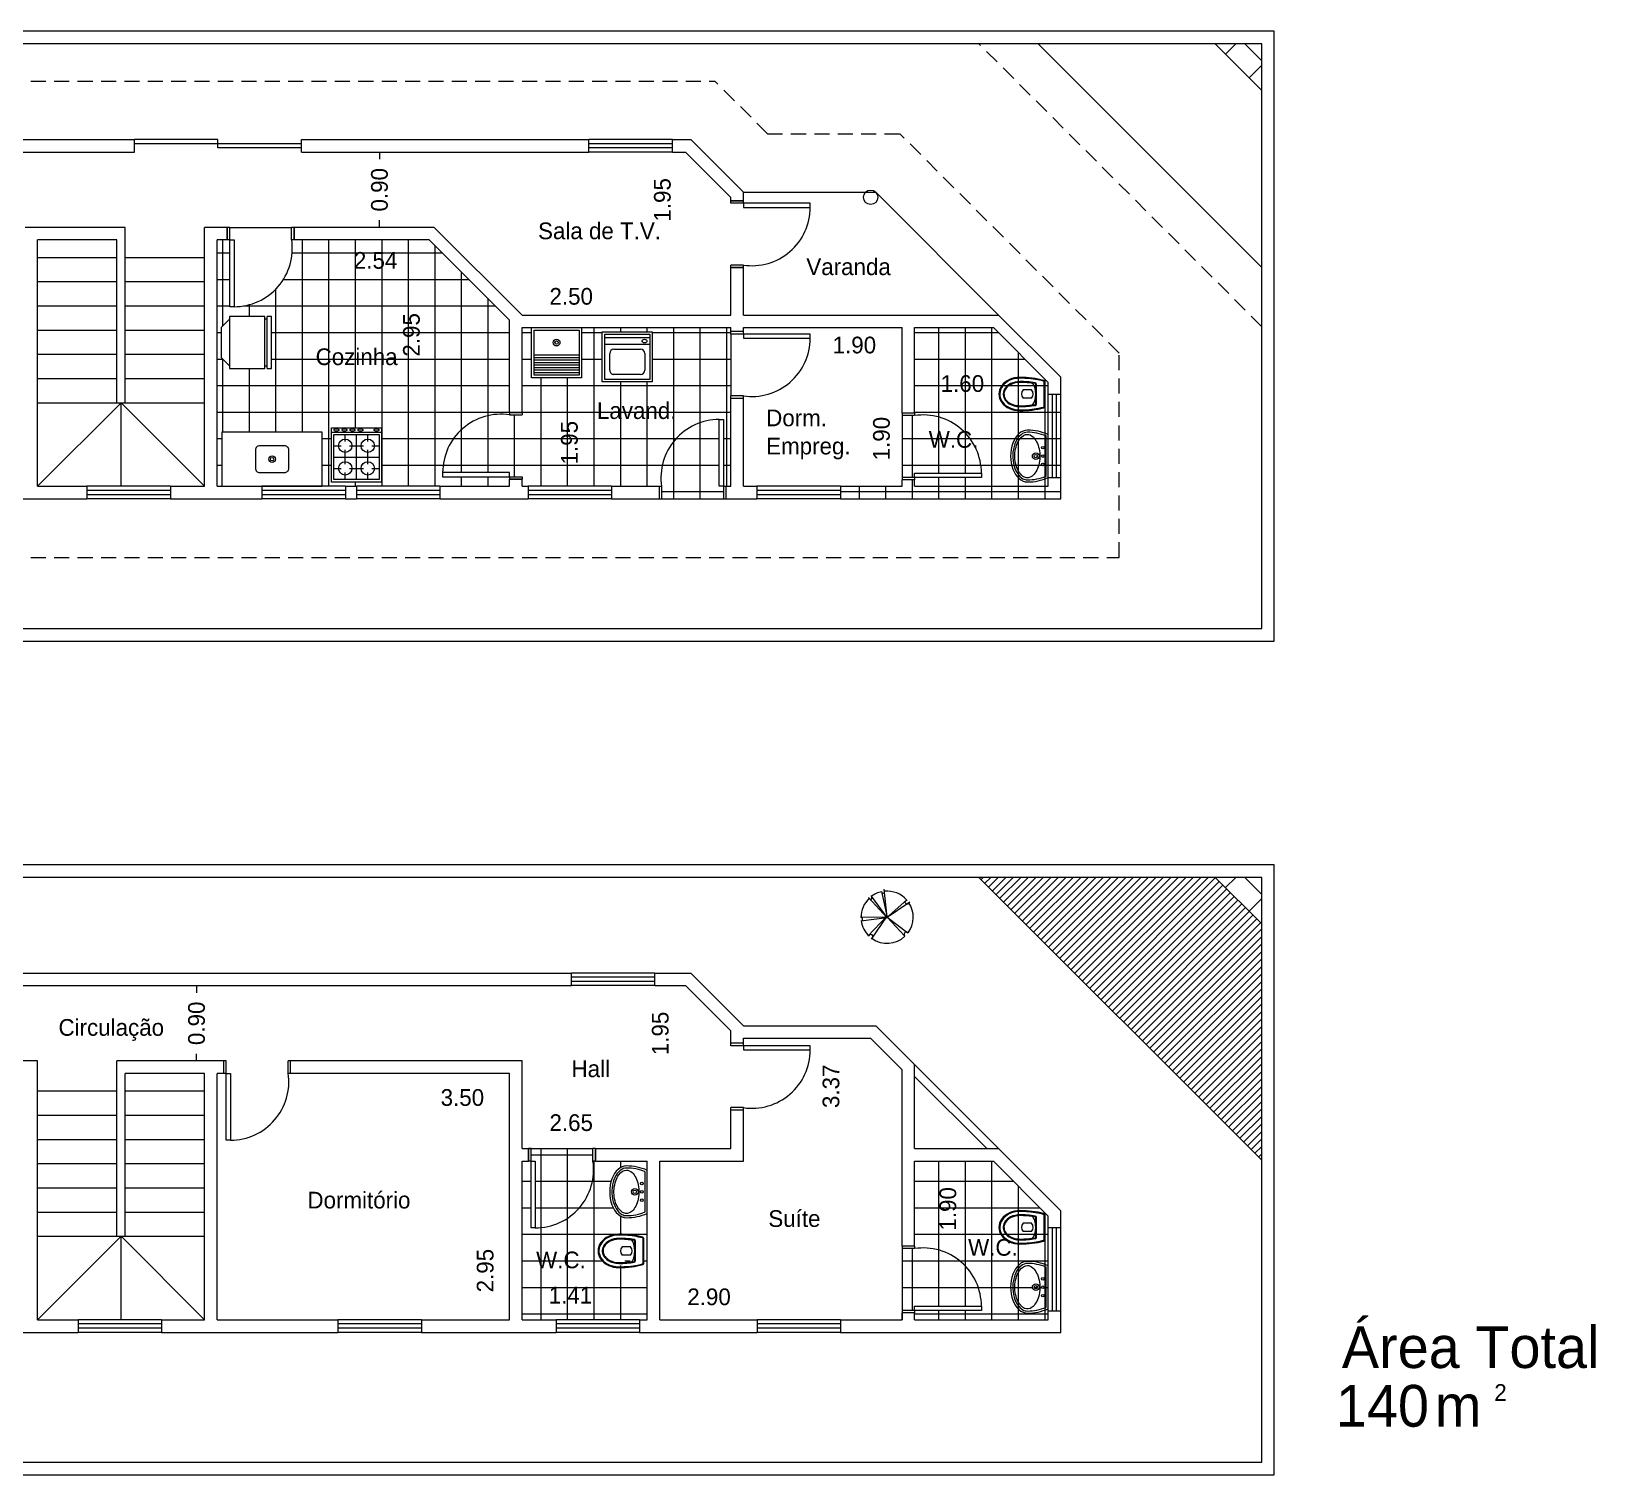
# Model space of a CAD drawing. Extents: x 0 to 29.1, y 0 to 17.3.
# Drawn here: x 10.42 to 29.15, y 0 to 17.28 of the extents above; entities that cross this region are included whole.
import ezdxf

# ---------------------------------------------------------------- set-up
doc = ezdxf.new("R2010")
doc.units = 0
doc.linetypes.add('ACAD_ISO02W100', pattern=[15, 12, -3])
doc.layers.get('0').update_dxf_attribs({"linetype": 'CONTINUOUS'})
doc.layers.get('DEFPOINTS').update_dxf_attribs({"linetype": 'CONTINUOUS'})
for name, color, linetype in [('ARV', 3, 'CONTINUOUS'), ('BLOCO', 5, 'CONTINUOUS'), ('BLOCOS', 5, 'CONTINUOUS'), ('HACHURA', 1, 'CONTINUOUS'), ('PAREDE', 7, 'CONTINUOUS'), ('PONTILHADO', 8, 'ACAD_ISO02W100')]:
    doc.layers.add(name, color=color, linetype=linetype)
doc.styles.add('PADRÃO', font='', dxfattribs={"height": 0.2})
doc.styles.get('PADRÃO').set_extended_font_data('AvantGarde Bk BT')
doc.dimstyles.new('PADRÃOS', dxfattribs={"dimtxt": 0.15, "dimasz": 0.1, "dimexe": 1.25, "dimexo": 0.625, "dimgap": 0.1, "dimtad": 0, "dimjust": 1, "dimzin": 1, "dimdsep": 46, "dimtxsty": 'PADRÃO', "dimcen": 2.5, "dimse1": 1, "dimse2": 1, "dimsd1": 1, "dimsd2": 1, "dimclrt": 1, "dimadec": 0, "dimazin": 0, "dimtfac": 1, "dimtdec": 4, "dimtmove": 0, "dimatfit": 3, "dimfxl": 1, "dimtolj": 1, "dimtzin": 0, "dimarcsym": 0})
pattern_1 = [(0, (-133.33726, -141.26772), (0, 0.3175), []), (90, (-133.33726, -141.26772), (-0.3175, 2e-17), [])]

# ---------------------------------------------------------------- blocks, each defined once
blk = doc.blocks.new('P80E15')
at = {"layer": 'BLOCO', "ltscale": 0.015}
for p, q in [((0.03, 0.15), (0, 0.15)), ((0, 0.15), (0, 0)), ((0.03, 0), (0, 0)), ((0.03, 0.15), (0.03, 0)), ((0.8, 0.15), (0.77, 0.15)), ((0.77, 0.15), (0.77, 0)), ((0.8, 0), (0.77, 0)), ((0.8, 0.15), (0.8, 0))]:
    blk.add_line(p, q, dxfattribs=at)
at = {"layer": 'BLOCO'}
blk.add_lwpolyline([(0.03, 0.15), (0.08, 0.15), (0.08, 0.95), (0.03, 0.95)], close=True, dxfattribs=at)
at = {"layer": 'BLOCO', "ltscale": 0.015}
blk.add_arc((0.08, 0.252), 0.698, 351.5555, 90, dxfattribs=at)
blk = doc.blocks.new('P80D15')
at = {"layer": 'BLOCO', "ltscale": 0.015}
for p, q in [((0, 0.15), (0, 0)), ((0, 0.15), (0.03, 0.15)), ((0, 0), (0.03, 0)), ((0.03, 0.15), (0.03, 0)), ((0.77, 0.15), (0.77, 0)), ((0.77, 0.15), (0.8, 0.15)), ((0.77, 0), (0.8, 0)), ((0.8, 0.15), (0.8, 0))]:
    blk.add_line(p, q, dxfattribs=at)
at = {"layer": 'BLOCO'}
blk.add_lwpolyline([(0.77, 0.15), (0.72, 0.15), (0.72, 0.95), (0.77, 0.95)], close=True, dxfattribs=at)
at = {"layer": 'BLOCO', "ltscale": 0.015}
blk.add_arc((0.72, 0.252), 0.698, 90, 188.4445, dxfattribs=at)
blk = doc.blocks.new('VASOSAN')
at = {"layer": 'BLOCOS'}
for p, q in [((-0.05, 0.2), (-0.05, 0.3)), ((0.05, 0.2), (0.05, 0.3)), ((-0.145, 0.05), (0.145, 0.05)), ((-0.145, 0.04), (0.145, 0.04)), ((-0.116, 0.15), (0.116, 0.15)), ((-0.116, 0.14), (0.116, 0.14))]:
    blk.add_line(p, q, dxfattribs=at)
for centre, radius, start, end in [((0, 0.25), 0.0707, 44.9896, 134.9689), ((0, 0.25), 0.0707, 225.0311, 315.0104), ((-0.145, 0.06), 0.02, 195.5363, 270), ((-0.145, 0.06), 0.01, 195.5347, 270), ((-0.116, 0.16), 0.02, 189.3868, 270), ((-0.116, 0.16), 0.01, 189.3844, 270), ((0.116, 0.16), 0.01, 270, 350.5759), ((0.116, 0.16), 0.02, 270, 350.5771), ((0.145, 0.06), 0.01, 270, 344.4831), ((0.145, 0.06), 0.02, 270, 344.4637)]:
    blk.add_arc(centre, radius, start, end, dxfattribs=at)
for centre, major_axis, ratio, start_param, end_param in [((0, 0.34), (0, 0.25), 0.8, 4.712389, 7.853982), ((0, 0.34), (0, 0.5), 0.4, 1.570796, 2.178171), ((0, 0.2), (-0.132, 0), 0.380108, 0, 3.141593), ((0, 0.34), (0, 0.5), 0.4, 4.105014, 4.712389)]:
    blk.add_ellipse(centre, major_axis=major_axis, ratio=ratio, start_param=start_param, end_param=end_param, dxfattribs=at)
for points, knots in [([(0.19, 0.34), (0.19, 0.385), (0.18, 0.43), (0.128, 0.535), (0.067, 0.577), (-0.056, 0.582), (-0.118, 0.544), (-0.177, 0.44), (-0.19, 0.39), (-0.19, 0.34)], [4.712389, 4.712389, 4.712389, 4.712389, 5.268705, 5.268705, 6.251972, 6.251972, 7.235239, 7.235239, 7.853982, 7.853982, 7.853982, 7.853982]), ([(0.15, 0.34), (0.15, 0.379), (0.141, 0.418), (0.098, 0.505), (0.052, 0.537), (-0.036, 0.543), (-0.083, 0.519), (-0.137, 0.434), (-0.15, 0.387), (-0.15, 0.34)], [4.712389, 4.712389, 4.712389, 4.712389, 5.267304, 5.267304, 6.225165, 6.225165, 7.183027, 7.183027, 7.853982, 7.853982, 7.853982, 7.853982]), ([(0.14, 0.34), (0.14, 0.377), (0.131, 0.415), (0.086, 0.506), (0.035, 0.535), (-0.049, 0.525), (-0.088, 0.498), (-0.13, 0.419), (-0.14, 0.379), (-0.14, 0.34)], [4.712389, 4.712389, 4.712389, 4.712389, 5.266985, 5.266985, 6.376176, 6.376176, 7.268653, 7.268653, 7.853982, 7.853982, 7.853982, 7.853982]), ([(-0.19, 0.34), (-0.19, 0.263), (-0.183, 0.186), (-0.165, 0.096), (-0.16, 0.076), (-0.155, 0.057)], [1.5707963, 1.5707963, 1.5707963, 1.5707963, 2.0374558, 2.0374558, 2.1781714, 2.1781714, 2.1781714, 2.1781714]), ([(0.126, 0.158), (0.13, 0.188), (0.134, 0.22), (0.139, 0.281), (0.14, 0.31), (0.14, 0.34)], [4.3194242, 4.3194242, 4.3194242, 4.3194242, 4.5261468, 4.5261468, 4.712389, 4.712389, 4.712389, 4.712389]), ([(0.135, 0.157), (0.141, 0.188), (0.145, 0.222), (0.149, 0.283), (0.15, 0.312), (0.15, 0.34)], [4.3194149, 4.3194149, 4.3194149, 4.3194149, 4.5352774, 4.5352774, 4.712389, 4.712389, 4.712389, 4.712389]), ([(0.155, 0.057), (0.171, 0.118), (0.183, 0.188), (0.189, 0.287), (0.19, 0.314), (0.19, 0.34)], [4.1050166, 4.1050166, 4.1050166, 4.1050166, 4.5531772, 4.5531772, 4.712389, 4.712389, 4.712389, 4.712389])]:
    blk.add_open_spline(points, degree=3, knots=knots, dxfattribs=at)
for points in [[(-0.15, 0.34), (-0.15, 0.277), (-0.145, 0.214), (-0.135, 0.157)], [(-0.14, 0.34), (-0.14, 0.278), (-0.135, 0.215), (-0.126, 0.158)]]:
    blk.add_open_spline(points, degree=3, dxfattribs=at)
blk = doc.blocks.new('LAVAT')
at = {"layer": 'BLOCOS'}
for p, q in [((-0.257, 0), (0.257, 0)), ((-0.241, 0.025), (0.241, 0.025))]:
    blk.add_line(p, q, dxfattribs=at)
for centre, radius in [((0, 0.15), 0.04), ((-0.1, 0.065), 0.015), ((0, 0.15), 0.02), ((0, 0.065), 0.015), ((0.1, 0.065), 0.015)]:
    blk.add_circle(centre, radius, dxfattribs=at)
for centre, radius, start, end in [((0.31, 0.25), 0.62, 180, 203.78), ((0.31, 0.25), 0.595, 180, 202.2114), ((-0.31, 0.25), 0.595, 337.7886, 360), ((-0.31, 0.25), 0.62, 336.22, 0)]:
    blk.add_arc(centre, radius, start, end, dxfattribs=at)
blk.add_ellipse((0, 0.25), major_axis=(0.31, 0), ratio=0.645161, start_param=0, end_param=3.141593, dxfattribs=at)
for points, knots in [([(0.285, 0.25), (0.285, 0.3), (0.245, 0.354), (0.101, 0.423), (0, 0.434), (-0.174, 0.399), (-0.244, 0.353), (-0.28, 0.286), (-0.285, 0.268), (-0.285, 0.25)], [0, 0, 0, 0, 0.936148, 0.936148, 1.872296, 1.872296, 2.808445, 2.808445, 3.139385, 3.139385, 3.139385, 3.139385]), ([(0.26, 0.25), (0.26, 0.278), (0.242, 0.313), (0.164, 0.37), (0.103, 0.392), (-0.029, 0.404), (-0.098, 0.394), (-0.203, 0.348), (-0.24, 0.314), (-0.266, 0.253), (-0.263, 0.224), (-0.216, 0.162), (-0.168, 0.131), (-0.048, 0.098), (0.023, 0.096), (0.148, 0.123), (0.201, 0.15), (0.251, 0.205), (0.26, 0.229), (0.26, 0.25)], [0, 0, 0, 0, 0.718092, 0.718092, 1.436184, 1.436184, 2.154275, 2.154275, 2.872367, 2.872367, 3.590459, 3.590459, 4.308551, 4.308551, 5.026643, 5.026643, 5.744734, 5.744734, 6.283185, 6.283185, 6.283185, 6.283185])]:
    blk.add_open_spline(points, degree=3, knots=knots, dxfattribs=at)
blk = doc.blocks.new('GELAD')
at = {"layer": 'BLOCOS'}
for p, q in [((0.31, 0.65), (-0.31, 0.65)), ((-0.31, 0.65), (-0.31, 0.6)), ((0.31, 0.6), (-0.31, 0.6)), ((0.31, 0.57), (-0.31, 0.57)), ((-0.31, 0.57), (-0.31, 0.15)), ((-0.28, 0.6), (-0.28, 0.57)), ((0.28, 0.57), (0.28, 0.6)), ((0.31, 0.6), (0.31, 0.65)), ((0.31, 0.15), (0.31, 0.57)), ((-0.31, 0.15), (0.31, 0.15)), ((-0.18, 0.05), (-0.28, 0.15)), ((-0.18, 0.05), (0.18, 0.05)), ((0.18, 0.05), (0.28, 0.15))]:
    blk.add_line(p, q, dxfattribs=at)
blk = doc.blocks.new('PIA')
at = {"layer": 'BLOCOS'}
blk.add_lwpolyline([(-0.6, 0), (0.6, 0), (0.6, 0.65), (-0.6, 0.65)], close=True, dxfattribs=at)
blk.add_lwpolyline([(-0.15, 0.165), (0.15, 0.165, 0.414214), (0.2, 0.215), (0.2, 0.435, 0.414214), (0.15, 0.485), (-0.15, 0.485, 0.414214), (-0.2, 0.435), (-0.2, 0.215, 0.414214)], format="xyb", close=True, dxfattribs=at)
for radius in [0.04, 0.02]:
    blk.add_circle((0, 0.325), radius, dxfattribs=at)
blk = doc.blocks.new('FOGÃO4B')
at = {"layer": 'BLOCOS'}
for p, q in [((-0.3, 0.7), (0.3, 0.7)), ((-0.3, 0.05), (-0.3, 0.7)), ((-0.3, 0.65), (0.3, 0.65)), ((-0.27, 0.62), (0.27, 0.62)), ((-0.27, 0.08), (-0.27, 0.62)), ((-0.135, 0.535), (-0.135, 0.62)), ((0, 0.08), (0, 0.62)), ((0.135, 0.535), (0.135, 0.62)), ((0.27, 0.62), (0.27, 0.08)), ((0.3, 0.7), (0.3, 0.05)), ((-0.27, 0.485), (-0.185, 0.485)), ((-0.135, 0.265), (-0.135, 0.435)), ((-0.085, 0.485), (0.085, 0.485)), ((0.135, 0.265), (0.135, 0.435)), ((0.185, 0.485), (0.27, 0.485)), ((-0.27, 0.35), (0.27, 0.35)), ((-0.27, 0.215), (-0.185, 0.215)), ((-0.085, 0.215), (0.085, 0.215)), ((0.185, 0.215), (0.27, 0.215)), ((0.3, 0.05), (-0.3, 0.05)), ((0.27, 0.08), (-0.27, 0.08)), ((-0.135, 0.08), (-0.135, 0.165)), ((0.135, 0.08), (0.135, 0.165))]:
    blk.add_line(p, q, dxfattribs=at)
for centre in [(-0.135, 0.485), (0.135, 0.485), (-0.135, 0.215), (0.135, 0.215)]:
    blk.add_circle(centre, 0.08, dxfattribs=at)
for centre in [(-0.24, 0.675), (-0.144, 0.675), (-0.048, 0.675), (0.048, 0.675), (0.24, 0.675)]:
    blk.add_ellipse(centre, major_axis=(-0.03, 0), ratio=0.5, dxfattribs=at)
blk = doc.blocks.new('TANQUE')
at = {"layer": 'BLOCOS'}
for p, q in [((-0.3, 0.6), (0.3, 0.6)), ((-0.3, 0), (-0.3, 0.6)), ((-0.27, 0.57), (0.27, 0.57)), ((-0.27, 0.03), (-0.27, 0.57)), ((0.27, 0.57), (0.27, 0.03)), ((0.3, 0.6), (0.3, 0)), ((-0.27, 0.54), (0.27, 0.54)), ((-0.27, 0.51), (0.27, 0.51)), ((-0.27, 0.48), (0.27, 0.48)), ((-0.27, 0.45), (0.27, 0.45)), ((-0.27, 0.42), (0.27, 0.42)), ((-0.27, 0.39), (0.27, 0.39)), ((-0.27, 0.36), (0.27, 0.36)), ((-0.27, 0.33), (0.27, 0.33)), ((0.3, 0), (-0.3, 0)), ((0.27, 0.03), (-0.27, 0.03))]:
    blk.add_line(p, q, dxfattribs=at)
for radius in [0.04, 0.02]:
    blk.add_circle((0, 0.18), radius, dxfattribs=at)
blk = doc.blocks.new('MÁQUINA')
at = {"layer": 'BLOCOS'}
for p, q in [((-0.3, 0.65), (0.3, 0.65)), ((-0.3, 0.05), (-0.3, 0.65)), ((-0.27, 0.62), (0.27, 0.62)), ((-0.27, 0.08), (-0.27, 0.62)), ((0.27, 0.62), (0.27, 0.08)), ((0.3, 0.65), (0.3, 0.05)), ((-0.21, 0.31), (-0.21, 0.51)), ((-0.16, 0.56), (0.16, 0.56)), ((0.21, 0.51), (0.21, 0.31)), ((0.27, 0.2), (-0.27, 0.2)), ((0.16, 0.26), (-0.16, 0.26)), ((0.3, 0.05), (-0.3, 0.05)), ((0.27, 0.12), (-0.27, 0.12)), ((0.27, 0.08), (-0.27, 0.08))]:
    blk.add_line(p, q, dxfattribs=at)
for centre, start, end in [((-0.16, 0.51), 90, 180), ((0.16, 0.51), 360, 90), ((-0.16, 0.31), 180, 270), ((0.16, 0.31), 270, 360)]:
    blk.add_arc(centre, 0.05, start, end, dxfattribs=at)
blk.add_ellipse((-0.208, 0.161), major_axis=(-0.0301, 0), ratio=0.716981, dxfattribs=at)
blk = doc.blocks.new('*D28')
at = {"layer": 'DEFPOINTS', "color": 0, "linetype": 'ByBlock', "ltscale": 0.015}
for p in [(145.981, 156.049), (148.519, 156.049), (148.519, 155.802)]:
    blk.add_point(p, dxfattribs=at)
at = {"color": 1, "linetype": 'ByBlock', "ltscale": 0.015, "insert": (147.878, 155.802), "char_height": 0.2, "attachment_point": 5, "style": 'PADRÃO'}
blk.add_mtext('\\A1;2.54', dxfattribs=at)
blk = doc.blocks.new('*D29')
at = {"layer": 'DEFPOINTS', "color": 0, "linetype": 'ByBlock', "ltscale": 0.015}
for p in [(148.519, 156.049), (148.308, 153.099), (148.649, 153.099)]:
    blk.add_point(p, dxfattribs=at)
at = {"color": 1, "linetype": 'ByBlock', "ltscale": 0.015, "insert": (148.308, 154.912), "char_height": 0.2, "attachment_point": 5, "rotation": 90, "style": 'PADRÃO'}
blk.add_mtext('\\A1;2.95', dxfattribs=at)
blk = doc.blocks.new('*D30')
at = {"layer": 'DEFPOINTS', "color": 0, "linetype": 'ByBlock', "ltscale": 0.015}
for p in [(149.631, 154.999), (150.199, 154.999), (149.703, 153.049)]:
    blk.add_point(p, dxfattribs=at)
at = {"color": 1, "linetype": 'ByBlock', "ltscale": 0.015, "insert": (150.199, 153.621), "char_height": 0.2, "attachment_point": 5, "rotation": 90, "style": 'PADRÃO'}
blk.add_mtext('\\A1;1.95', dxfattribs=at)
blk = doc.blocks.new('*D31')
at = {"layer": 'DEFPOINTS', "color": 0, "linetype": 'ByBlock', "ltscale": 0.015}
for p in [(152.281, 154.999), (154.181, 154.999), (152.281, 154.789)]:
    blk.add_point(p, dxfattribs=at)
at = {"color": 1, "linetype": 'ByBlock', "ltscale": 0.015, "insert": (153.61, 154.789), "char_height": 0.2, "attachment_point": 5, "style": 'PADRÃO'}
blk.add_mtext('\\A1;1.90', dxfattribs=at)
blk = doc.blocks.new('*D32')
at = {"layer": 'DEFPOINTS', "color": 0, "linetype": 'ByBlock', "ltscale": 0.015}
for p in [(153.935, 154.999), (154.181, 154.999), (154.181, 153.099)]:
    blk.add_point(p, dxfattribs=at)
at = {"color": 1, "linetype": 'ByBlock', "ltscale": 0.015, "insert": (153.935, 153.67), "char_height": 0.2, "attachment_point": 5, "rotation": 90, "style": 'PADRÃO'}
blk.add_mtext('\\A1;1.90', dxfattribs=at)
blk = doc.blocks.new('*D33')
at = {"layer": 'DEFPOINTS', "color": 0, "linetype": 'ByBlock', "ltscale": 0.015}
for p in [(155.931, 154.328), (154.331, 153.099), (155.931, 153.099)]:
    blk.add_point(p, dxfattribs=at)
at = {"color": 1, "linetype": 'ByBlock', "ltscale": 0.015, "insert": (154.903, 154.328), "char_height": 0.2, "attachment_point": 5, "style": 'PADRÃO'}
blk.add_mtext('\\A1;1.60', dxfattribs=at)
blk = doc.blocks.new('*D34')
at = {"layer": 'DEFPOINTS', "color": 0, "linetype": 'ByBlock', "ltscale": 0.015}
for p in [(151.589, 157.099), (151.312, 155.149), (152.131, 155.149)]:
    blk.add_point(p, dxfattribs=at)
at = {"color": 1, "linetype": 'ByBlock', "ltscale": 0.015, "insert": (151.312, 156.528), "char_height": 0.2, "attachment_point": 5, "rotation": 90, "style": 'PADRÃO'}
blk.add_mtext('\\A1;1.95', dxfattribs=at)
blk = doc.blocks.new('*D35')
at = {"layer": 'DEFPOINTS', "color": 0, "linetype": 'ByBlock', "ltscale": 0.015}
for p in [(152.131, 155.372), (149.631, 155.149), (152.131, 155.149)]:
    blk.add_point(p, dxfattribs=at)
at = {"color": 1, "linetype": 'ByBlock', "ltscale": 0.015, "insert": (150.22, 155.372), "char_height": 0.2, "attachment_point": 5, "style": 'PADRÃO'}
blk.add_mtext('\\A1;2.50', dxfattribs=at)
blk = doc.blocks.new('*D36')
at = {"color": 0, "linetype": 'ByBlock', "ltscale": 0.015}
for p, q in [((147.925, 157.099), (147.925, 157.015)), ((147.925, 156.199), (147.925, 156.283))]:
    blk.add_line(p, q, dxfattribs=at)
at = {"layer": 'DEFPOINTS', "color": 0, "linetype": 'ByBlock', "ltscale": 0.015}
for p in [(146.992, 157.099), (147.925, 157.099), (148.581, 156.199)]:
    blk.add_point(p, dxfattribs=at)
at = {"color": 1, "linetype": 'ByBlock', "ltscale": 0.015, "insert": (147.925, 156.649), "char_height": 0.2, "attachment_point": 5, "rotation": 90, "style": 'PADRÃO'}
blk.add_mtext('\\A1;0.90', dxfattribs=at)
blk = doc.blocks.new('*D42')
at = {"layer": 'DEFPOINTS', "color": 0, "linetype": 'ByBlock', "ltscale": 0.015}
for p in [(145.981, 146.071), (149.481, 146.071), (145.981, 145.782)]:
    blk.add_point(p, dxfattribs=at)
at = {"color": 1, "linetype": 'ByBlock', "ltscale": 0.015, "insert": (148.917, 145.782), "char_height": 0.2, "attachment_point": 5, "style": 'PADRÃO'}
blk.add_mtext('\\A1;3.50', dxfattribs=at)
blk = doc.blocks.new('*D43')
at = {"layer": 'DEFPOINTS', "color": 0, "linetype": 'ByBlock', "ltscale": 0.015}
for p in [(149.191, 146.071), (149.481, 146.071), (149.481, 143.121)]:
    blk.add_point(p, dxfattribs=at)
at = {"color": 1, "linetype": 'ByBlock', "ltscale": 0.015, "insert": (149.191, 143.711), "char_height": 0.2, "attachment_point": 5, "rotation": 90, "style": 'PADRÃO'}
blk.add_mtext('\\A1;2.95', dxfattribs=at)
blk = doc.blocks.new('*D45')
at = {"layer": 'DEFPOINTS', "color": 0, "linetype": 'ByBlock', "ltscale": 0.015}
for p in [(151.039, 143.417), (149.631, 143.121), (151.039, 143.121)]:
    blk.add_point(p, dxfattribs=at)
at = {"color": 1, "linetype": 'ByBlock', "ltscale": 0.015, "insert": (150.211, 143.417), "char_height": 0.2, "attachment_point": 5, "style": 'PADRÃO'}
blk.add_mtext('\\A1;1.41', dxfattribs=at)
blk = doc.blocks.new('*D46')
at = {"layer": 'DEFPOINTS', "color": 0, "linetype": 'ByBlock', "ltscale": 0.015}
for p in [(154.181, 143.396), (151.281, 143.121), (154.181, 143.233)]:
    blk.add_point(p, dxfattribs=at)
at = {"color": 1, "linetype": 'ByBlock', "ltscale": 0.015, "insert": (151.87, 143.396), "char_height": 0.2, "attachment_point": 5, "style": 'PADRÃO'}
blk.add_mtext('\\A1;2.90', dxfattribs=at)
blk = doc.blocks.new('*D47')
at = {"layer": 'DEFPOINTS', "color": 0, "linetype": 'ByBlock', "ltscale": 0.015}
for p in [(153.804, 146.491), (153.331, 143.121), (153.445, 143.121)]:
    blk.add_point(p, dxfattribs=at)
at = {"color": 1, "linetype": 'ByBlock', "ltscale": 0.015, "insert": (153.331, 145.917), "char_height": 0.2, "attachment_point": 5, "rotation": 90, "style": 'PADRÃO'}
blk.add_mtext('\\A1;3.37', dxfattribs=at)
blk = doc.blocks.new('*D48')
at = {"layer": 'DEFPOINTS', "color": 0, "linetype": 'ByBlock', "ltscale": 0.015}
for p in [(154.331, 145.021), (154.331, 143.121), (154.73, 143.121)]:
    blk.add_point(p, dxfattribs=at)
at = {"color": 1, "linetype": 'ByBlock', "ltscale": 0.015, "insert": (154.73, 144.45), "char_height": 0.2, "attachment_point": 5, "rotation": 90, "style": 'PADRÃO'}
blk.add_mtext('\\A1;1.90', dxfattribs=at)
blk = doc.blocks.new('*D49')
at = {"layer": 'DEFPOINTS', "color": 0, "linetype": 'ByBlock', "ltscale": 0.015}
for p in [(152.281, 145.481), (149.631, 145.171), (152.281, 145.021)]:
    blk.add_point(p, dxfattribs=at)
at = {"color": 1, "linetype": 'ByBlock', "ltscale": 0.015, "insert": (150.22, 145.481), "char_height": 0.2, "attachment_point": 5, "style": 'PADRÃO'}
blk.add_mtext('\\A1;2.65', dxfattribs=at)
blk = doc.blocks.new('*D50')
at = {"layer": 'DEFPOINTS', "color": 0, "linetype": 'ByBlock', "ltscale": 0.015}
for p in [(151.589, 147.121), (150.51, 145.171), (151.287, 145.171)]:
    blk.add_point(p, dxfattribs=at)
at = {"color": 1, "linetype": 'ByBlock', "ltscale": 0.015, "insert": (151.287, 146.55), "char_height": 0.2, "attachment_point": 5, "rotation": 90, "style": 'PADRÃO'}
blk.add_mtext('\\A1;1.95', dxfattribs=at)
blk = doc.blocks.new('*D51')
at = {"color": 0, "linetype": 'ByBlock', "ltscale": 0.015}
for p, q in [((145.735, 147.121), (145.735, 147.038)), ((145.735, 146.221), (145.735, 146.305))]:
    blk.add_line(p, q, dxfattribs=at)
at = {"layer": 'DEFPOINTS', "color": 0, "linetype": 'ByBlock', "ltscale": 0.015}
for p in [(145.735, 147.121), (150.222, 147.121), (146.062, 146.221)]:
    blk.add_point(p, dxfattribs=at)
at = {"color": 1, "linetype": 'ByBlock', "ltscale": 0.015, "insert": (145.735, 146.671), "char_height": 0.2, "attachment_point": 5, "rotation": 90, "style": 'PADRÃO'}
blk.add_mtext('\\A1;0.90', dxfattribs=at)
blk = doc.blocks.new('A_03')
at = {"layer": 'ARV'}
for p, q in [((-0.04, 0.044), (-0.476, 0.526)), ((-0.413, 0.556), (-0.04, 0.044)), ((-0.164, 0.667), (-0.032, 0.054)), ((-0.032, 0.054), (-0.102, 0.726)), ((-0.057, 0.029), (0.441, 0.467)), ((0.512, 0.415), (-0.057, 0.029)), ((-0.04, 0.051), (-0.672, 0.059)), ((-0.663, -0.03), (-0.04, 0.051)), ((-0.494, -0.401), (-0.04, 0.081)), ((-0.04, 0.081), (-0.413, -0.475)), ((-0.032, 0.054), (0.468, -0.32)), ((0.388, -0.394), (-0.032, 0.054))]:
    blk.add_line(p, q, dxfattribs=at)
for centre, radius, start, end in [((-0.032, 0.054), 0.625, 133.2426, 180.9743), ((-0.427, 0.516), 0.0334, 201.2821, 48.2736), ((-0.032, 0.054), 0.625, 102.158, 127.2526), ((-0.127, 0.664), 0.037, 175.6543, 19.6938), ((-0.032, 0.054), 0.625, 41.0541, 95.5311), ((0.446, 0.414), 0.0427, 89.2094, 344.6286), ((-0.032, 0.054), 0.625, 323.2022, 33.8211), ((-0.655, 0.006), 0.0378, 285.6846, 88.001), ((-0.032, 0.054), 0.625, 187.876, 225.8833), ((-0.419, -0.408), 0.0497, 310.6567, 163.4448), ((0.426, -0.355), 0.0546, 40.7148, 224.88), ((-0.032, 0.054), 0.625, 234.6715, 313.133)]:
    blk.add_arc(centre, radius, start, end, dxfattribs=at)
blk = doc.blocks.new('AREA')
at = {"layer": 'HACHURA', "ltscale": 0.1, "style": 'PADRÃO'}
for s, p in [('Área Total', (-2.498, 0.433)), ('m', (-1.384, -0.269))]:
    blk.add_text(s, height=0.5, dxfattribs=at).set_placement(p)
at = {"layer": 'HACHURA', "ltscale": 0.015, "style": 'PADRÃO'}
blk.add_text('2', height=0.2, dxfattribs=at).set_placement((-0.673, 0.04))
blk.add_attdef('100', (-2.57, -0.269), '', height=0.5, dxfattribs=at)

msp = doc.modelspace()

# ---------------------------------------------------------------- hatches: boundary and pattern name
at = {"layer": 'HACHURA', "ltscale": 0.015}
h = msp.add_hatch(dxfattribs=at)
h.set_pattern_fill('NET', color=256, scale=0.1, style=0)
h.set_pattern_definition(pattern_1)
h.paths.add_polyline_path([(16.144, 13.819), (15.182, 14.781), (13.566, 14.781), (13.536, 14.781, -0.45807), (12.846, 13.981), (12.796, 13.981), (12.796, 14.781), (12.766, 14.781), (12.644, 14.781), (12.644, 11.831), (12.702, 11.831), (12.702, 12.481), (13.902, 12.481), (13.902, 11.831), (14.179, 11.831), (14.312, 11.831), (15.312, 11.831), (16.144, 11.831), (16.144, 11.916), (16.144, 11.946), (15.344, 11.946), (15.344, 11.996, -0.45807), (16.144, 12.686), (16.144, 12.716)])
h.paths.add_polyline_path([(14.612, 12.531), (14.612, 11.881), (14.012, 11.881), (14.012, 12.531)], flags=16)
edge = h.paths.add_edge_path(flags=0)
edge.add_ellipse((14.36, 12.506), major_axis=(-0.03, 0), ratio=0.5, start_angle=0, end_angle=360)
edge = h.paths.add_edge_path(flags=0)
edge.add_ellipse((14.264, 12.506), major_axis=(-0.03, 0), ratio=0.5, start_angle=0, end_angle=360)
edge = h.paths.add_edge_path(flags=0)
edge.add_ellipse((14.552, 12.506), major_axis=(-0.03, 0), ratio=0.5, start_angle=0, end_angle=360)
edge = h.paths.add_edge_path(flags=0)
edge.add_ellipse((14.168, 12.506), major_axis=(-0.03, 0), ratio=0.5, start_angle=0, end_angle=360)
edge = h.paths.add_edge_path(flags=0)
edge.add_ellipse((14.072, 12.506), major_axis=(-0.03, 0), ratio=0.5, start_angle=0, end_angle=360)
h.paths.add_polyline_path([(13.294, 13.242), (13.244, 13.242), (13.244, 13.272), (13.214, 13.272), (13.214, 13.242), (12.794, 13.242), (12.794, 13.272), (12.694, 13.372), (12.694, 13.732), (12.794, 13.832), (12.794, 13.862), (13.214, 13.862), (13.214, 13.832), (13.244, 13.832), (13.244, 13.862), (13.294, 13.862)], flags=16)
h.paths.add_polyline_path([(18.655, 12.631), (18.705, 12.631), (18.705, 11.831), (18.735, 11.831), (18.794, 11.831), (18.794, 12.884), (18.794, 12.914), (18.794, 13.654), (18.794, 13.684), (18.794, 13.731), (17.008, 13.731), (17.008, 13.131), (16.408, 13.131), (16.408, 13.731), (16.294, 13.731), (16.294, 12.716), (16.294, 12.686), (16.144, 12.686, 0.45807), (15.344, 11.996), (16.144, 11.996), (16.144, 11.946), (16.294, 11.946), (16.294, 11.916), (16.294, 11.831), (16.366, 11.831), (17.366, 11.831), (17.935, 11.831), (17.965, 11.831, -0.45807)])
h.paths.add_polyline_path([(17.254, 13.081), (17.254, 13.681), (17.854, 13.681), (17.854, 13.081)], flags=16)
h.paths.add_polyline_path([(18.655, 12.631, 0.45807), (17.965, 11.831), (17.965, 11.681), (18.705, 11.681), (18.705, 11.831), (18.655, 11.831)])
h.paths.add_polyline_path([(22.594, 12.935), (22.594, 13.074), (21.937, 13.731), (20.994, 13.731), (20.994, 12.707), (20.994, 12.677, -0.45807), (21.794, 11.987), (21.794, 11.937), (20.994, 11.937), (20.994, 11.907), (20.844, 11.907), (20.844, 11.831), (20.105, 11.831), (20.105, 11.681), (22.744, 11.681), (22.744, 11.935), (22.744, 12.935)])
h.paths.add_polyline_path([(22.484, 12.193, -1.000001), (22.404, 12.193, -1.000001)], flags=16)
h.paths.add_polyline_path([(22.464, 12.193, -1), (22.424, 12.193, -1)], flags=0)
h.paths.add_polyline_path([(22.544, 12.293, -1.000001), (22.514, 12.293, -1.000001)], flags=16)
h.paths.add_polyline_path([(22.544, 12.193, -1.000001), (22.514, 12.193, -1.000001)], flags=16)
h.paths.add_polyline_path([(22.544, 12.093, -1.000001), (22.514, 12.093, -1.000001)], flags=16)
h.paths.add_polyline_path([(20.994, 12.677), (20.844, 12.677), (20.844, 11.937), (20.994, 11.937), (20.994, 11.987), (21.794, 11.987, 0.45807)], flags=16)
h.paths.add_polyline_path([(14.201, 14.689), (14.879, 14.689), (14.879, 14.381), (14.201, 14.381)], flags=24)
h.paths.add_polyline_path([(14.817, 13.305), (14.817, 13.983), (15.125, 13.983), (15.125, 13.305)], flags=24)
h.paths.add_polyline_path([(13.779, 13.226), (14.897, 13.226), (14.897, 13.538), (13.779, 13.538)], flags=24)
h.paths.add_polyline_path([(16.708, 12.031), (16.708, 12.674), (17.016, 12.674), (17.016, 12.031)], flags=24)
h.paths.add_polyline_path([(17.124, 12.582), (18.266, 12.582), (18.266, 12.888), (17.124, 12.888)], flags=24)
h.paths.add_polyline_path([(21.244, 13.215), (21.886, 13.215), (21.886, 12.906), (21.244, 12.906)], flags=24)
h.paths.add_polyline_path([(21.107, 12.236), (21.82, 12.236), (21.82, 12.548), (21.107, 12.548)], flags=8)
h = msp.add_hatch(dxfattribs=at)
h.set_pattern_fill('ANSI31', color=256, scale=0.02, style=0)
h.set_pattern_definition([(45, (-133.33726, -141.26772), (-0.04490128, 0.04490128), [])])
h.paths.add_polyline_path([(25.15, 6.593), (24.593, 7.15), (21.765, 7.15), (25.15, 3.765)])
h = msp.add_hatch(dxfattribs=at)
h.set_pattern_fill('NET', color=256, scale=0.1, style=0)
h.set_pattern_definition(pattern_1)
edge = h.paths.add_edge_path()
edge.add_arc((17.544, 3.696), 0.62, 270, 293.78, ccw=False)
edge.add_ellipse((17.544, 3.386), major_axis=(0, 0.31), ratio=0.645161, start_angle=0, end_angle=180, ccw=False)
edge.add_arc((17.544, 3.076), 0.62, 66.22, 90, ccw=False)
edge.add_line((17.794, 3.643), (17.794, 3.754))
edge.add_line((17.794, 3.754), (17.173, 3.754))
edge.add_line((17.173, 3.754), (17.143, 3.754))
edge.add_arc((16.453, 3.651), 0.698, -90, 8.4445, ccw=False)
edge.add_line((16.453, 2.954), (16.403, 2.954))
edge.add_line((16.403, 2.954), (16.403, 3.754))
edge.add_line((16.403, 3.754), (16.373, 3.754))
edge.add_line((16.373, 3.754), (16.294, 3.754))
edge.add_line((16.294, 3.754), (16.294, 1.854))
edge.add_line((16.294, 1.854), (16.702, 1.854))
edge.add_line((16.702, 1.854), (17.702, 1.854))
edge.add_line((17.702, 1.854), (17.794, 1.854))
edge.add_line((17.794, 1.854), (17.794, 3.128))
edge = h.paths.add_edge_path(flags=16)
edge.add_ellipse((17.454, 2.679), major_axis=(-0.25, 0), ratio=0.8, start_angle=270, end_angle=450, ccw=False)
edge.add_ellipse((17.454, 2.679), major_axis=(-0.5, 0), ratio=0.4, start_angle=235.2, end_angle=270, ccw=False)
edge.add_arc((17.734, 2.824), 0.02, 0, 78.1773, ccw=False)
edge.add_line((17.754, 2.824), (17.754, 2.534))
edge.add_arc((17.734, 2.534), 0.02, 281.8227, 360, ccw=False)
edge.add_ellipse((17.454, 2.679), major_axis=(-0.5, 0), ratio=0.4, start_angle=90, end_angle=124.8, ccw=False)
h.paths.add_polyline_path([(17.143, 3.754), (17.143, 3.904), (16.403, 3.904), (16.403, 3.754), (16.453, 3.754), (16.453, 2.954, 0.45807)])
h.paths.add_polyline_path([(20.994, 2.706), (20.844, 2.706), (20.844, 1.966), (20.994, 1.966), (20.994, 2.016), (21.794, 2.016, 0.45807)])
h.paths.add_polyline_path([(22.594, 2.961), (22.594, 3.096), (21.937, 3.754), (20.994, 3.754), (20.994, 2.736), (20.994, 2.706, -0.45807), (21.794, 2.016), (21.794, 1.966), (20.994, 1.966), (20.994, 1.936), (20.994, 1.854), (22.594, 1.854), (22.594, 1.961)])
h.paths.add_polyline_path([(22.484, 2.244, -1.000001), (22.404, 2.244, -1.000001)], flags=16)
h.paths.add_polyline_path([(22.464, 2.244, -1), (22.424, 2.244, -1)], flags=0)
h.paths.add_polyline_path([(22.544, 2.344, -1.000001), (22.514, 2.344, -1.000001)], flags=16)
h.paths.add_polyline_path([(22.544, 2.244, -1.000001), (22.514, 2.244, -1.000001)], flags=16)
h.paths.add_polyline_path([(22.544, 2.144, -1.000001), (22.514, 2.144, -1.000001)], flags=16)
h.paths.add_polyline_path([(16.544, 2.3), (17.203, 2.3), (17.203, 2), (16.544, 2)], flags=24)
h.paths.add_polyline_path([(16.406, 2.415), (17.119, 2.415), (17.119, 2.727), (16.406, 2.727)], flags=24)
h.paths.add_polyline_path([(21.239, 2.861), (21.239, 3.504), (21.547, 3.504), (21.547, 2.861)], flags=24)
h.paths.add_polyline_path([(21.579, 2.565), (22.292, 2.565), (22.292, 2.877), (21.579, 2.877)], flags=24)

# ---------------------------------------------------------------- linework, layer by layer
at = {"layer": 'BLOCO', "ltscale": 0.015}
for p, q in [((12.654, 15.981), (11.654, 15.981)), ((13.654, 15.931), (11.654, 15.931)), ((12.654, 15.881), (12.654, 15.981)), ((18.094, 15.981), (17.094, 15.981)), ((18.094, 15.931), (17.094, 15.931)), ((13.654, 15.881), (12.654, 15.881)), ((18.094, 15.881), (17.094, 15.881)), ((18.094, 15.831), (17.094, 15.831)), ((22.594, 11.935), (22.594, 12.935)), ((22.644, 11.935), (22.644, 12.935)), ((22.694, 11.935), (22.694, 12.935)), ((22.744, 11.935), (22.744, 12.935)), ((12.084, 11.831), (11.084, 11.831)), ((14.179, 11.831), (13.179, 11.831)), ((15.312, 11.831), (14.312, 11.831)), ((17.366, 11.831), (16.366, 11.831)), ((20.105, 11.831), (19.105, 11.831)), ((12.084, 11.781), (11.084, 11.781)), ((12.084, 11.731), (11.084, 11.731)), ((12.084, 11.681), (11.084, 11.681)), ((14.179, 11.781), (13.179, 11.781)), ((14.179, 11.731), (13.179, 11.731)), ((14.179, 11.681), (13.179, 11.681)), ((15.312, 11.781), (14.312, 11.781)), ((15.312, 11.731), (14.312, 11.731)), ((15.312, 11.681), (14.312, 11.681)), ((17.366, 11.781), (16.366, 11.781)), ((17.366, 11.731), (16.366, 11.731)), ((17.366, 11.681), (16.366, 11.681)), ((20.105, 11.781), (19.105, 11.781)), ((20.105, 11.731), (19.105, 11.731)), ((20.105, 11.681), (19.105, 11.681)), ((17.885, 6.004), (16.885, 6.004)), ((17.885, 5.954), (16.885, 5.954)), ((17.885, 5.904), (16.885, 5.904)), ((17.885, 5.854), (16.885, 5.854)), ((22.594, 1.961), (22.594, 2.961)), ((22.644, 1.961), (22.644, 2.961)), ((22.694, 1.961), (22.694, 2.961)), ((22.744, 1.961), (22.744, 2.961)), ((11.979, 1.854), (10.979, 1.854)), ((11.979, 1.804), (10.979, 1.804)), ((11.979, 1.754), (10.979, 1.754)), ((11.979, 1.704), (10.979, 1.704)), ((15.089, 1.854), (14.089, 1.854)), ((15.089, 1.804), (14.089, 1.804)), ((15.089, 1.754), (14.089, 1.754)), ((15.089, 1.704), (14.089, 1.704)), ((17.702, 1.854), (16.702, 1.854)), ((17.702, 1.804), (16.702, 1.804)), ((17.702, 1.754), (16.702, 1.754)), ((17.702, 1.704), (16.702, 1.704)), ((20.108, 1.854), (19.108, 1.854)), ((20.108, 1.804), (19.108, 1.804)), ((20.108, 1.754), (19.108, 1.754)), ((20.108, 1.704), (19.108, 1.704))]:
    msp.add_line(p, q, dxfattribs=at)
at = {"layer": 'HACHURA', "ltscale": 0.015}
for p, q in [((12.796, 14.931), (13.536, 14.931)), ((18.794, 13.654), (18.794, 12.914)), ((20.844, 12.677), (20.844, 11.937)), ((17.965, 11.681), (18.735, 11.681)), ((16.373, 3.904), (17.143, 3.904)), ((20.844, 2.706), (20.844, 1.854))]:
    msp.add_line(p, q, dxfattribs=at)
at = {"layer": 'PAREDE', "ltscale": 0.015}
for p, q in [((25.15, 14.449), (22.472, 17.128)), ((25.15, 16.571), (24.593, 17.128)), ((24.838, 17.128), (24.716, 17.005)), ((25.15, 16.924), (24.947, 17.128)), ((25.15, 16.874), (24.999, 16.722)), ((8.754, 15.981), (11.654, 15.981)), ((11.654, 15.831), (11.654, 15.981)), ((13.654, 15.831), (13.654, 15.981)), ((13.654, 15.981), (17.094, 15.981)), ((17.094, 15.831), (17.094, 15.981)), ((18.094, 15.831), (18.094, 15.981)), ((18.094, 15.981), (18.314, 15.981)), ((18.944, 15.351), (18.314, 15.981)), ((8.754, 15.831), (11.654, 15.831)), ((13.654, 15.831), (17.094, 15.831)), ((18.094, 15.831), (18.252, 15.831)), ((18.794, 15.289), (18.252, 15.831)), ((18.794, 15.25), (18.794, 15.289)), ((18.794, 15.25), (18.944, 15.25)), ((18.944, 15.351), (20.529, 15.351)), ((18.944, 15.25), (18.944, 15.351)), ((21.999, 13.881), (20.529, 15.351)), ((11.544, 14.931), (10.344, 14.931)), ((11.544, 12.831), (11.544, 14.931)), ((12.494, 11.831), (12.494, 14.931)), ((12.766, 14.931), (12.494, 14.931)), ((12.766, 14.931), (12.766, 14.781)), ((15.244, 14.931), (13.566, 14.931)), ((13.566, 14.931), (13.566, 14.781)), ((16.294, 13.881), (15.244, 14.931)), ((10.494, 11.831), (10.494, 14.781)), ((11.444, 14.781), (10.494, 14.781)), ((11.444, 12.831), (11.444, 14.781)), ((12.644, 11.831), (12.644, 14.781)), ((12.766, 14.781), (12.644, 14.781)), ((15.182, 14.781), (13.566, 14.781)), ((16.144, 13.819), (15.182, 14.781)), ((10.494, 14.571), (11.444, 14.571)), ((11.544, 14.571), (12.494, 14.571)), ((18.794, 13.881), (18.794, 14.45)), ((18.794, 14.45), (18.944, 14.45)), ((18.944, 13.881), (18.944, 14.45)), ((10.494, 14.281), (11.444, 14.281)), ((11.544, 14.281), (12.494, 14.281)), ((10.494, 13.991), (11.444, 13.991)), ((11.544, 13.991), (12.494, 13.991)), ((16.294, 13.881), (18.794, 13.881)), ((18.944, 13.881), (21.999, 13.881)), ((21.999, 13.881), (22.744, 13.136)), ((10.494, 13.701), (11.444, 13.701)), ((11.544, 13.701), (12.494, 13.701)), ((16.144, 12.716), (16.144, 13.819)), ((16.294, 13.731), (18.794, 13.731)), ((16.294, 12.716), (16.294, 13.731)), ((17.944, 13.731), (18.794, 13.731)), ((18.794, 13.684), (18.794, 13.731)), ((18.944, 13.684), (18.794, 13.684)), ((18.944, 13.731), (20.844, 13.731)), ((18.944, 13.684), (18.944, 13.731)), ((20.844, 12.707), (20.844, 13.731)), ((20.994, 13.731), (21.937, 13.731)), ((20.994, 12.707), (20.994, 13.731)), ((21.937, 13.731), (22.594, 13.074)), ((10.494, 13.411), (11.444, 13.411)), ((11.544, 13.411), (12.494, 13.411)), ((10.494, 13.121), (11.444, 13.121)), ((11.544, 13.121), (12.494, 13.121)), ((22.744, 12.935), (22.744, 13.136)), ((22.594, 12.935), (22.594, 13.074)), ((22.594, 12.935), (22.744, 12.935)), ((11.494, 12.831), (10.494, 11.831)), ((10.494, 12.831), (12.494, 12.831)), ((11.494, 12.831), (12.494, 11.831)), ((11.494, 11.831), (11.494, 12.831)), ((18.794, 11.831), (18.794, 12.884)), ((18.944, 12.884), (18.794, 12.884)), ((18.944, 11.831), (18.944, 12.884)), ((16.294, 12.716), (16.144, 12.716)), ((20.994, 12.707), (20.844, 12.707)), ((10.494, 11.831), (11.084, 11.831)), ((11.084, 11.831), (11.084, 11.681)), ((12.084, 11.831), (12.084, 11.681)), ((12.084, 11.831), (12.494, 11.831)), ((12.644, 11.831), (13.179, 11.831)), ((13.179, 11.831), (13.179, 11.681)), ((14.179, 11.831), (14.179, 11.681)), ((14.179, 11.831), (14.312, 11.831)), ((14.312, 11.831), (14.312, 11.681)), ((15.312, 11.831), (15.468, 11.831)), ((15.312, 11.831), (15.312, 11.681)), ((15.312, 11.831), (16.144, 11.831)), ((16.144, 11.831), (16.144, 11.916)), ((16.294, 11.916), (16.144, 11.916)), ((16.294, 11.831), (16.294, 11.916)), ((16.294, 11.831), (16.366, 11.831)), ((16.366, 11.831), (16.366, 11.681)), ((17.366, 11.831), (17.366, 11.681)), ((17.366, 11.831), (17.935, 11.831)), ((17.935, 11.831), (17.935, 11.681)), ((18.735, 11.831), (18.794, 11.831)), ((18.735, 11.831), (18.735, 11.681)), ((18.735, 11.831), (18.794, 11.831)), ((18.944, 11.831), (19.105, 11.831)), ((18.944, 11.831), (19.105, 11.831)), ((19.105, 11.831), (19.105, 11.681)), ((20.105, 11.831), (20.105, 11.681)), ((20.105, 11.831), (20.844, 11.831)), ((20.105, 11.831), (20.844, 11.831)), ((20.844, 11.831), (20.844, 11.907)), ((20.994, 11.907), (20.844, 11.907)), ((20.994, 11.831), (20.994, 11.907)), ((20.994, 11.831), (22.594, 11.831)), ((22.594, 11.831), (22.594, 11.935)), ((22.594, 11.935), (22.744, 11.935)), ((22.744, 11.681), (22.744, 11.935)), ((6.634, 11.681), (11.084, 11.681)), ((12.084, 11.681), (13.179, 11.681)), ((14.179, 11.681), (14.312, 11.681)), ((15.312, 11.681), (16.366, 11.681)), ((17.366, 11.681), (17.935, 11.681)), ((18.735, 11.681), (19.105, 11.681)), ((20.105, 11.681), (22.744, 11.681)), ((25.15, 3.765), (21.765, 7.15)), ((25.15, 6.593), (24.593, 7.15)), ((24.838, 7.15), (24.716, 7.027)), ((25.15, 6.947), (24.947, 7.15)), ((25.15, 6.896), (24.999, 6.744)), ((6.634, 6.004), (16.885, 6.004)), ((16.885, 5.854), (16.885, 6.004)), ((17.885, 5.854), (17.885, 6.004)), ((17.885, 6.004), (18.314, 6.004)), ((18.944, 5.374), (18.314, 6.004)), ((6.784, 5.854), (16.885, 5.854)), ((17.885, 5.854), (18.252, 5.854)), ((18.794, 5.312), (18.252, 5.854)), ((18.794, 5.164), (18.794, 5.312)), ((18.944, 5.374), (20.529, 5.374)), ((20.529, 5.374), (22.744, 3.159)), ((18.944, 5.164), (18.794, 5.164)), ((18.944, 5.224), (20.467, 5.224)), ((18.944, 5.164), (18.944, 5.224)), ((20.467, 5.224), (20.844, 4.846)), ((10.494, 4.954), (10.25, 4.954)), ((10.494, 1.854), (10.494, 4.954)), ((11.444, 2.854), (11.444, 4.954)), ((12.724, 4.954), (11.444, 4.954)), ((12.724, 4.804), (12.724, 4.954)), ((16.294, 4.954), (13.524, 4.954)), ((13.524, 4.804), (13.524, 4.954)), ((16.294, 3.904), (16.294, 4.954)), ((20.994, 3.904), (20.994, 4.909)), ((11.544, 2.854), (11.544, 4.804)), ((12.494, 4.804), (11.544, 4.804)), ((12.494, 1.854), (12.494, 4.804)), ((12.644, 1.854), (12.644, 4.804)), ((12.724, 4.804), (12.644, 4.804)), ((16.144, 4.804), (13.524, 4.804)), ((16.144, 1.854), (16.144, 4.804)), ((20.844, 2.736), (20.844, 4.846)), ((20.994, 4.767), (21.857, 3.904)), ((10.494, 4.594), (11.444, 4.594)), ((11.544, 4.594), (12.494, 4.594)), ((18.794, 3.904), (18.794, 4.364)), ((18.944, 4.364), (18.794, 4.364)), ((18.944, 3.754), (18.944, 4.364)), ((10.494, 4.304), (11.444, 4.304)), ((11.544, 4.304), (12.494, 4.304)), ((10.494, 4.014), (11.444, 4.014)), ((11.544, 4.014), (12.494, 4.014)), ((16.294, 3.904), (16.373, 3.904)), ((16.294, 1.854), (16.294, 3.754)), ((16.294, 3.754), (16.373, 3.754)), ((16.373, 3.904), (16.373, 3.754)), ((17.173, 3.904), (17.173, 3.754)), ((17.173, 3.904), (18.794, 3.904)), ((17.173, 3.754), (17.794, 3.754)), ((17.794, 1.854), (17.794, 3.754)), ((17.944, 1.854), (17.944, 3.754)), ((17.944, 3.754), (18.944, 3.754)), ((20.994, 3.904), (21.999, 3.904)), ((20.994, 3.754), (21.937, 3.754)), ((20.994, 2.736), (20.994, 3.754)), ((21.937, 3.754), (22.594, 3.096)), ((10.494, 3.724), (11.444, 3.724)), ((11.544, 3.724), (12.494, 3.724)), ((10.494, 3.434), (11.444, 3.434)), ((11.544, 3.434), (12.494, 3.434)), ((10.494, 3.144), (11.444, 3.144)), ((11.544, 3.144), (12.494, 3.144)), ((22.594, 2.961), (22.594, 3.096)), ((22.744, 2.961), (22.744, 3.159)), ((10.494, 2.854), (12.494, 2.854)), ((11.494, 2.854), (10.494, 1.854)), ((11.494, 1.854), (11.494, 2.854)), ((11.494, 2.854), (12.494, 1.854)), ((22.594, 2.961), (22.744, 2.961)), ((20.994, 2.736), (20.844, 2.736)), ((20.844, 1.854), (20.844, 1.936)), ((20.994, 1.936), (20.844, 1.936)), ((20.994, 1.854), (20.994, 1.936)), ((22.594, 1.854), (22.594, 1.961)), ((22.594, 1.961), (22.744, 1.961)), ((22.744, 1.704), (22.744, 1.961)), ((8.807, 1.704), (10.979, 1.704)), ((10.494, 1.854), (10.979, 1.854)), ((10.979, 1.854), (10.979, 1.704)), ((11.979, 1.854), (11.979, 1.704)), ((11.979, 1.854), (12.494, 1.854)), ((11.979, 1.704), (14.089, 1.704)), ((12.644, 1.854), (14.089, 1.854)), ((14.089, 1.854), (14.089, 1.704)), ((15.089, 1.854), (15.089, 1.704)), ((15.089, 1.854), (16.144, 1.854)), ((15.089, 1.704), (16.702, 1.704)), ((16.294, 1.854), (16.702, 1.854)), ((16.702, 1.854), (16.702, 1.704)), ((17.702, 1.854), (17.702, 1.704)), ((17.702, 1.854), (17.794, 1.854)), ((17.702, 1.704), (19.108, 1.704)), ((17.944, 1.854), (19.108, 1.854)), ((19.108, 1.854), (19.108, 1.704)), ((20.108, 1.854), (20.108, 1.704)), ((20.108, 1.854), (20.844, 1.854)), ((20.108, 1.704), (22.744, 1.704)), ((20.994, 1.854), (22.594, 1.854))]:
    msp.add_line(p, q, dxfattribs=at)
at = {"layer": 'PAREDE'}
for p, q in [((25.3, 7.3), (0, 7.3)), ((25.15, 7.15), (0.15, 7.15)), ((25.15, 0.15), (25.15, 7.15)), ((25.3, 0), (25.3, 7.3)), ((0, 0.15), (25.15, 0.15)), ((0, 0), (25.3, 0))]:
    msp.add_line(p, q, dxfattribs=at)
for points in [[(0, 9.978), (25.3, 9.978), (25.3, 17.278), (0, 17.278)], [(0.15, 10.128), (25.15, 10.128), (25.15, 17.128), (0.15, 17.128)]]:
    msp.add_lwpolyline(points, close=True, dxfattribs=at)
at = {"layer": 'PAREDE', "ltscale": 0.015}
msp.add_circle((20.468, 15.291), 0.0858, dxfattribs=at)
at = {"layer": 'PONTILHADO', "ltscale": 0.015}
for p, q in [((25.15, 13.742), (21.765, 17.128)), ((5.934, 16.681), (18.604, 16.681)), ((19.234, 16.051), (18.604, 16.681)), ((19.234, 16.051), (20.819, 16.051)), ((23.444, 13.426), (20.819, 16.051)), ((23.444, 10.981), (23.444, 13.426)), ((5.934, 10.981), (23.444, 10.981))]:
    msp.add_line(p, q, dxfattribs=at)

# ---------------------------------------------------------------- block references
at = {"layer": 'BLOCO', "ltscale": 0.015}
for name, p, rotation in [('P80E15', (18.794, 15.25), 270), ('P80D15', (13.566, 14.931), 180), ('P80E15', (18.794, 13.684), 270), ('P80E15', (16.294, 11.916), 90.00000000000203), ('P80D15', (20.844, 12.707), 270), ('P80E15', (18.794, 5.164), 270.000000000002), ('P80D15', (13.524, 4.954), 180), ('P80D15', (17.173, 3.904), 180.000000000002), ('P80D15', (20.844, 2.736), 270.000000000002)]:
    msp.add_blockref(name, p, dxfattribs=dict(at, rotation=rotation))
msp.add_blockref('P80D15', (17.935, 11.681), dxfattribs=at)
at = {"layer": 'HACHURA', "ltscale": 0.015}
for name, p, rotation in [('GELAD', (12.644, 13.552), 270), ('TANQUE', (16.708, 13.731), 180), ('MÁQUINA', (17.554, 13.731), 180.0000000000013), ('VASOSAN', (22.594, 12.935), 89.99999999998829), ('LAVAT', (22.594, 12.193), 89.99999999999815), ('LAVAT', (17.794, 3.386), 90), ('VASOSAN', (22.594, 2.961), 89.99999999998796), ('VASOSAN', (17.794, 2.679), 90.00000000000152), ('LAVAT', (22.594, 2.244), 89.99999999999808)]:
    msp.add_blockref(name, p, dxfattribs=dict(at, rotation=rotation))
for name, p in [('PIA', (13.302, 11.831)), ('FOGÃO4B', (14.312, 11.831))]:
    msp.add_blockref(name, p, dxfattribs=at)
at = {"layer": 'HACHURA', "ltscale": 0.015, "xscale": 0.5, "yscale": 0.5, "zscale": 0.5}
msp.add_blockref('A_03', (20.681, 6.646), dxfattribs=at)
at = {"layer": 'HACHURA', "ltscale": 0.015}
msp.add_blockref('AREA', (28.607, 0.844), dxfattribs=at).add_auto_attribs({'100': '140'})

# ---------------------------------------------------------------- texts
at = {"layer": 'HACHURA', "ltscale": 0.015, "style": 'PADRÃO'}
for s, p in [('Sala de T.V.', (16.486, 14.789)), ('Varanda', (19.698, 14.359)), ('Cozinha', (13.823, 13.282)), ('Lavand.', (17.191, 12.637)), ('Dorm.', (19.217, 12.55)), ('Empreg.', (19.217, 12.213)), ('W.C.', (21.163, 12.292)), ('Circulação', (10.745, 5.254)), ('Hall', (16.887, 4.759)), ('Dormitório', (13.725, 3.187)), ('Suíte', (19.243, 2.966)), ('W.C.', (21.635, 2.621)), ('W.C.', (16.463, 2.471))]:
    msp.add_text(s, height=0.2, dxfattribs=at).set_placement(p)

# ---------------------------------------------------------------- dimensions: what is measured, and where the dimension line sits
at = {"layer": 'HACHURA', "ltscale": 0.015}
for base, p1, p2, picture, middle in [((14.588, 15.831), (15.244, 14.931), (13.654, 15.831), '*D36', (14.588, 15.381)), ((17.975, 13.881), (18.252, 15.831), (18.794, 13.881), '*D34', (17.975, 15.26)), ((16.862, 13.731), (16.366, 11.781), (16.294, 13.731), '*D30', (16.862, 12.353)), ((20.598, 13.731), (20.844, 11.831), (20.844, 13.731), '*D32', (20.598, 12.403)), ((12.397, 5.854), (12.724, 4.954), (16.885, 5.854), '*D51', (12.397, 5.404)), ((17.95, 3.904), (18.252, 5.854), (17.173, 3.904), '*D50', (17.95, 5.282)), ((19.994, 1.854), (20.467, 5.224), (20.108, 1.854), '*D47', (19.994, 4.649)), ((15.854, 4.804), (16.144, 1.854), (16.144, 4.804), '*D43', (15.854, 2.443)), ((21.393, 1.854), (20.994, 3.754), (20.994, 1.854), '*D48', (21.393, 3.182))]:
    dim = msp.add_linear_dim(base=base, p1=p1, p2=p2, angle=90, dimstyle='PADRÃOS', dxfattribs=at)
    dim.commit()
    dim.dimension.update_dxf_attribs({"geometry": picture, "text_midpoint": middle, "insert": (-133.337, -141.268)})
for base, p1, p2, picture, middle in [((15.182, 14.535), (12.644, 14.781), (15.182, 14.781), '*D28', (14.54, 14.535)), ((12.644, 4.514), (16.144, 4.804), (12.644, 4.804), '*D42', (15.579, 4.514))]:
    dim = msp.add_linear_dim(base=base, p1=p1, p2=p2, dimstyle='PADRÃOS', dxfattribs=at)
    dim.commit()
    dim.dimension.update_dxf_attribs({"geometry": picture, "text_midpoint": middle, "dimtype": 160, "insert": (-133.337, -141.268)})
dim = msp.add_linear_dim(base=(14.971, 11.831), p1=(15.182, 14.781), p2=(15.312, 11.831), angle=90, dimstyle='PADRÃOS', dxfattribs=at)
dim.commit()
dim.dimension.update_dxf_attribs({"geometry": '*D29', "text_midpoint": (14.971, 13.644), "dimtype": 160, "insert": (-133.337, -141.268)})
for base, p1, p2, picture, middle in [((18.794, 14.105), (16.294, 13.881), (18.794, 13.881), '*D35', (16.883, 14.105)), ((18.944, 13.521), (20.844, 13.731), (18.944, 13.731), '*D31', (20.273, 13.521)), ((22.594, 13.061), (20.994, 11.831), (22.594, 11.831), '*D33', (21.565, 13.061)), ((18.944, 4.213), (16.294, 3.904), (18.944, 3.754), '*D49', (16.883, 4.213)), ((17.702, 2.15), (16.294, 1.854), (17.702, 1.854), '*D45', (16.873, 2.15)), ((20.844, 2.128), (17.944, 1.854), (20.844, 1.966), '*D46', (18.533, 2.128))]:
    dim = msp.add_linear_dim(base=base, p1=p1, p2=p2, dimstyle='PADRÃOS', dxfattribs=at)
    dim.commit()
    dim.dimension.update_dxf_attribs({"geometry": picture, "text_midpoint": middle, "insert": (-133.337, -141.268)})

doc.saveas('drawing.dxf')
